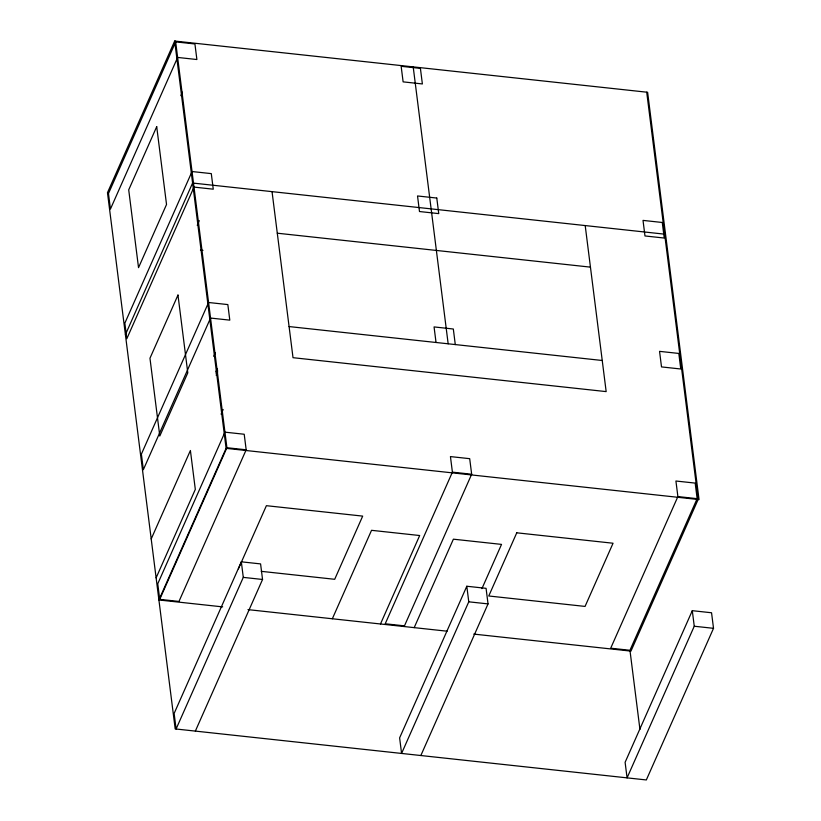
<?xml version="1.0" encoding="UTF-8"?>
<svg xmlns="http://www.w3.org/2000/svg" width="821" height="821" viewBox="0 0 821 821"><rect width="100%" height="100%" fill="white"/><g stroke="black" fill="none" stroke-linecap="round" stroke-linejoin="round"><path stroke-width="1.23" d="M222.676 606.883L158.915 599.977L226.103 448.348L699.04 499.589L647.615 92.28L174.668 41.05L107.479 192.678L175.191 728.915L646.332 779.95L713.521 628.322L711.55 612.764L692.298 610.68L625.109 762.309L627.07 777.867L694.258 626.238L692.298 610.68M180.866 95.677L182.416 92.178M125.408 334.66L192.596 183.032L664.641 234.17M197.245 225.344L199.308 220.675M213.778 356.304L215.328 352.804M215.79 372.005L217.339 368.506M216.18 375.279L217.729 371.78M151.208 538.956L190.4 450.503L195.316 489.408L156.123 577.851M221.095 414.174L223.158 409.515M159.726 599.351L226.914 447.722L246.177 449.805L244.206 434.247L224.954 432.164L157.755 583.782L159.726 599.351L178.978 601.434L246.177 449.805M241.323 561.821L174.134 713.449L176.094 729.007L243.293 577.379L241.323 561.821L260.585 563.904L262.546 579.472L195.357 731.09M238.398 568.861L266.394 505.685L362.687 516.111L334.691 579.298L261.211 571.334M332.341 618.767L371.533 530.315L419.685 535.528L380.482 623.981M452.402 472.147L385.213 623.775L404.466 625.859L471.665 474.23L469.694 458.672L450.442 456.589L452.402 472.147L471.665 474.23M414.195 627.634L453.387 539.181L501.528 544.395L481.937 588.626M466.81 586.245L399.622 737.874L401.582 753.432L468.77 601.814L466.81 586.245L486.073 588.339L488.033 603.897L420.845 755.525M677.889 496.572L610.701 648.2L629.953 650.283L697.142 498.665L695.182 483.097L675.919 481.014L677.889 496.572L697.142 498.665M216.087 373.719L217.657 370.25M277.293 233.205L590.443 267.133M200.437 250.087L202.972 250.364M289.084 326.563L602.234 360.491M243.293 577.379L262.546 579.472M468.77 601.814L488.033 603.897M694.258 626.238L713.521 628.322M247.973 609.623L447.137 631.205M473.748 634.089L630.949 651.115L698.137 499.486L646.712 92.188M585.199 225.559L606.165 391.607L293.015 357.689L272.038 191.632M630.046 651.022L639.939 729.387M455.286 344.574L453.325 329.016L434.063 326.922L436.033 342.48M413.199 66.891L448.163 343.804M175.571 41.153L227.007 448.451M174.668 41.05L226.103 448.348M175.663 41.881L108.475 193.51L110.435 209.068L177.634 57.439L196.886 59.523L194.926 43.965L175.663 41.881M156.708 126.68L128.712 189.856L138.533 267.656L166.53 204.48L156.708 126.68M192.042 171.538L124.843 323.166L126.814 338.724L194.002 187.096L213.265 189.189L211.295 173.621L192.042 171.538M177.972 295.057L149.966 358.233L159.797 436.033L187.793 372.857L177.972 295.057M208.575 302.497L141.386 454.126L143.347 469.684L210.545 318.055L229.798 320.139L227.838 304.581L208.575 302.497M516.758 532.808L488.762 595.984L585.055 606.421L613.051 543.235L516.758 532.808M420.414 68.389L401.151 66.306L403.121 81.864L422.374 83.947L420.414 68.389M436.782 198.056L417.53 195.962L419.49 211.531L438.753 213.614L436.782 198.056M662.27 222.481L643.017 220.397L644.978 235.955L664.24 238.039L662.27 222.481M678.813 353.44L659.55 351.357L661.51 366.915L680.773 368.998L678.813 353.44"/></g></svg>
